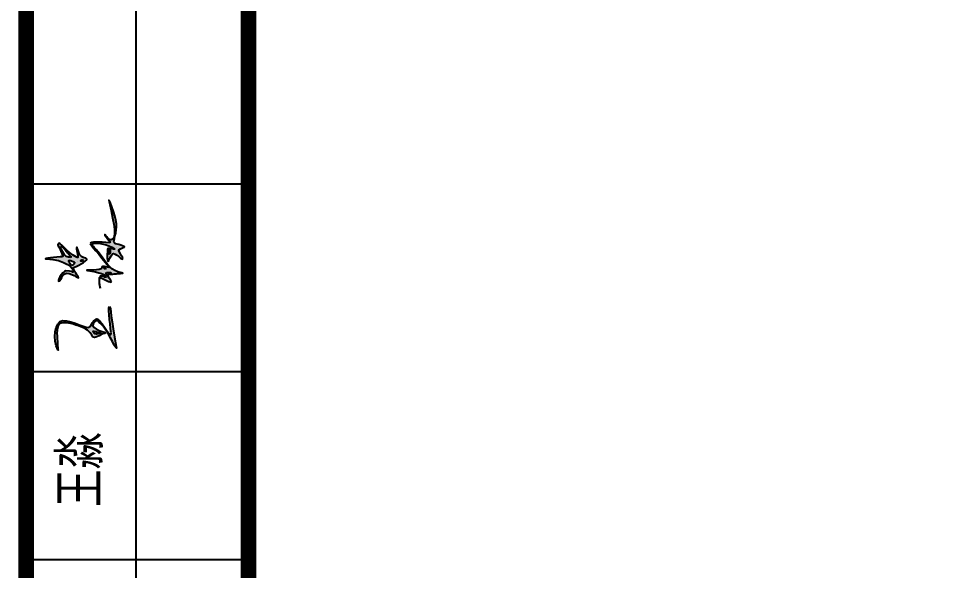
# Model space of a CAD drawing. Header units: millimetres. Extents: x 1621 to 2881, y 1542 to 1880.
# Drawn here: x 2051.5 to 2110.1, y 1773.6 to 1808.9 of the extents above; entities that cross this region are included whole.
import ezdxf

# ---------------------------------------------------------------- set-up
doc = ezdxf.new("R2010")
doc.units = ezdxf.units.MM
doc.styles.get("Standard").update_dxf_attribs({"font": '', "width": 0.7})
doc.styles.get('Standard').set_extended_font_data('仿宋_GB2312')

# ---------------------------------------------------------------- blocks, each defined once
blk = doc.blocks.new('王淼')
h = blk.add_hatch(color=256)
h.dxf.hatch_style = 1
edge = h.paths.add_edge_path()
edge.add_spline(control_points=[(-0.2218, 0.1513), (-0.2377, 0.2109), (-0.3756, 0.1975), (-0.4388, 0.1477)], knot_values=[0, 0, 0, 0, 1, 1, 1, 1], degree=3, periodic=0)
edge.add_spline(control_points=[(-0.4388, 0.1477), (-0.447, 0.1412), (-0.4203, 0.1525), (-0.4094, 0.1552)], knot_values=[0, 0, 0, 0, 1, 1, 1, 1], degree=3, periodic=0)
edge.add_spline(control_points=[(-0.4094, 0.1552), (-0.3977, 0.158), (-0.3882, 0.1601), (-0.3792, 0.162)], knot_values=[0, 0, 0, 0, 1, 1, 1, 1], degree=3, periodic=0)
edge.add_spline(control_points=[(-0.3792, 0.162), (-0.3336, 0.1715), (-0.2581, 0.1984), (-0.2418, 0.1603)], knot_values=[0, 0, 0, 0, 1, 1, 1, 1], degree=3, periodic=0)
edge.add_spline(control_points=[(-0.2418, 0.1603), (-0.223, 0.1163), (-0.2342, 0.0621), (-0.2425, 0.0128)], knot_values=[0, 0, 0, 0, 1, 1, 1, 1], degree=3, periodic=0)
edge.add_spline(control_points=[(-0.2425, 0.0128), (-0.2534, -0.0515), (-0.2737, -0.0631), (-0.2967, -0.0841)], knot_values=[0, 0, 0, 0, 1, 1, 1, 1], degree=3, periodic=0)
edge.add_spline(control_points=[(-0.2967, -0.0841), (-0.3148, -0.1006), (-0.2734, -0.136), (-0.2594, -0.1604)], knot_values=[0, 0, 0, 0, 1, 1, 1, 1], degree=3, periodic=0)
edge.add_spline(control_points=[(-0.2594, -0.1604), (-0.2554, -0.1675), (-0.2592, -0.1773), (-0.2525, -0.1726)], knot_values=[0, 0, 0, 0, 1, 1, 1, 1], degree=3, periodic=0)
edge.add_spline(control_points=[(-0.2525, -0.1726), (-0.2431, -0.1662), (-0.2505, -0.0174), (-0.1763, -0.0907)], knot_values=[0, 0, 0, 0, 1, 1, 1, 1], degree=3, periodic=0)
edge.add_spline(control_points=[(-0.1763, -0.0907), (-0.1713, -0.0956), (-0.1823, -0.1048), (-0.1863, -0.1123)], knot_values=[0, 0, 0, 0, 1, 1, 1, 1], degree=3, periodic=0)
edge.add_spline(control_points=[(-0.1863, -0.1123), (-0.1927, -0.1245), (-0.1983, -0.1333), (-0.208, -0.1462)], knot_values=[0, 0, 0, 0, 1, 1, 1, 1], degree=3, periodic=0)
edge.add_spline(control_points=[(-0.208, -0.1462), (-0.243, -0.1928), (-0.3928, -0.2913), (-0.3361, -0.2678)], knot_values=[0, 0, 0, 0, 1, 1, 1, 1], degree=3, periodic=0)
edge.add_spline(control_points=[(-0.3361, -0.2678), (-0.1508, -0.1909), (-0.0529, -0.176), (-0.059, -0.1651)], knot_values=[0, 0, 0, 0, 1, 1, 1, 1], degree=3, periodic=0)
edge.add_spline(control_points=[(-0.059, -0.1651), (-0.0663, -0.152), (-0.2334, -0.2099), (-0.2456, -0.2128)], knot_values=[0, 0, 0, 0, 1, 1, 1, 1], degree=3, periodic=0)
edge.add_spline(control_points=[(-0.2456, -0.2128), (-0.2975, -0.225), (-0.1855, -0.1411), (-0.1656, -0.0976)], knot_values=[0, 0, 0, 0, 1, 1, 1, 1], degree=3, periodic=0)
edge.add_spline(control_points=[(-0.1656, -0.0976), (-0.1566, -0.078), (-0.204, -0.0624), (-0.2286, -0.0537)], knot_values=[0, 0, 0, 0, 1, 1, 1, 1], degree=3, periodic=0)
edge.add_spline(control_points=[(-0.2286, -0.0537), (-0.2594, -0.0427), (-0.2032, 0.0812), (-0.2218, 0.1513)], knot_values=[0, 0, 0, 0, 1, 1, 1, 1], degree=3, periodic=0)
edge = h.paths.add_edge_path(flags=16)
edge.add_spline(control_points=[(-0.2737, -0.099), (-0.2715, -0.0907), (-0.2549, -0.0762), (-0.2557, -0.0849)], knot_values=[0, 0, 0, 0, 1, 1, 1, 1], degree=3, periodic=0)
edge.add_spline(control_points=[(-0.2557, -0.0849), (-0.2568, -0.0973), (-0.2574, -0.1028), (-0.2584, -0.1137)], knot_values=[0, 0, 0, 0, 1, 1, 1, 1], degree=3, periodic=0)
edge.add_spline(control_points=[(-0.2584, -0.1137), (-0.2604, -0.1339), (-0.2592, -0.1442), (-0.2626, -0.134)], knot_values=[0, 0, 0, 0, 1, 1, 1, 1], degree=3, periodic=0)
edge.add_spline(control_points=[(-0.2626, -0.134), (-0.2659, -0.124), (-0.2772, -0.1118), (-0.2737, -0.099)], knot_values=[0, 0, 0, 0, 1, 1, 1, 1], degree=3, periodic=0)
edge = h.paths.add_edge_path()
edge.add_spline(control_points=[(0.1997, 0.349), (0.2216, 0.222), (0.165, 0.1283), (0.1429, 0.1387)], knot_values=[0, 0, 0, 0, 1, 1, 1, 1], degree=3, periodic=0)
edge.add_spline(control_points=[(0.1429, 0.1387), (0.1332, 0.1433), (0.1505, 0.1504), (0.1397, 0.1942)], knot_values=[0, 0, 0, 0, 1, 1, 1, 1], degree=3, periodic=0)
edge.add_spline(control_points=[(0.1397, 0.1942), (0.1325, 0.2232), (0.038, 0.248), (0.0602, 0.2283)], knot_values=[0, 0, 0, 0, 1, 1, 1, 1], degree=3, periodic=0)
edge.add_spline(control_points=[(0.0602, 0.2283), (0.0754, 0.2148), (0.1, 0.2172), (0.1144, 0.2021)], knot_values=[0, 0, 0, 0, 1, 1, 1, 1], degree=3, periodic=0)
edge.add_spline(control_points=[(0.1144, 0.2021), (0.1489, 0.1658), (0.0869, 0.0777), (0.1132, 0.0984)], knot_values=[0, 0, 0, 0, 1, 1, 1, 1], degree=3, periodic=0)
edge.add_spline(control_points=[(0.1132, 0.0984), (0.1235, 0.1065), (0.1689, 0.1553), (0.1743, 0.1451)], knot_values=[0, 0, 0, 0, 1, 1, 1, 1], degree=3, periodic=0)
edge.add_spline(control_points=[(0.1743, 0.1451), (0.2021, 0.0928), (0.2496, 0.0526), (0.2546, 0.0613)], knot_values=[0, 0, 0, 0, 1, 1, 1, 1], degree=3, periodic=0)
edge.add_spline(control_points=[(0.2546, 0.0613), (0.261, 0.0726), (0.2545, 0.0667), (0.2612, 0.0983)], knot_values=[0, 0, 0, 0, 1, 1, 1, 1], degree=3, periodic=0)
edge.add_spline(control_points=[(0.2612, 0.0983), (0.2671, 0.1255), (0.3464, 0.1501), (0.3176, 0.1495)], knot_values=[0, 0, 0, 0, 1, 1, 1, 1], degree=3, periodic=0)
edge.add_spline(control_points=[(0.3176, 0.1495), (0.3043, 0.1492), (0.2462, 0.116), (0.2507, 0.1312)], knot_values=[0, 0, 0, 0, 1, 1, 1, 1], degree=3, periodic=0)
edge.add_spline(control_points=[(0.2507, 0.1312), (0.2787, 0.2246), (0.3461, 0.2768), (0.324, 0.2866)], knot_values=[0, 0, 0, 0, 1, 1, 1, 1], degree=3, periodic=0)
edge.add_spline(control_points=[(0.324, 0.2866), (0.3132, 0.2914), (0.3006, 0.2721), (0.26, 0.2477)], knot_values=[0, 0, 0, 0, 1, 1, 1, 1], degree=3, periodic=0)
edge.add_spline(control_points=[(0.26, 0.2477), (0.2524, 0.2432), (0.2383, 0.2298), (0.2364, 0.2369)], knot_values=[0, 0, 0, 0, 1, 1, 1, 1], degree=3, periodic=0)
edge.add_spline(control_points=[(0.2364, 0.2369), (0.2259, 0.2771), (0.1928, 0.3892), (0.1997, 0.349)], knot_values=[0, 0, 0, 0, 1, 1, 1, 1], degree=3, periodic=0)
edge = h.paths.add_edge_path(flags=16)
edge.add_spline(control_points=[(0.2108, 0.1857), (0.2156, 0.1904), (0.2216, 0.1889), (0.221, 0.1822)], knot_values=[0, 0, 0, 0, 1, 1, 1, 1], degree=3, periodic=0)
edge.add_spline(control_points=[(0.221, 0.1822), (0.2197, 0.1659), (0.2183, 0.1605), (0.2133, 0.1449)], knot_values=[0, 0, 0, 0, 1, 1, 1, 1], degree=3, periodic=0)
edge.add_spline(control_points=[(0.2133, 0.1449), (0.2105, 0.1365), (0.1848, 0.1506), (0.1855, 0.1601)], knot_values=[0, 0, 0, 0, 1, 1, 1, 1], degree=3, periodic=0)
edge.add_spline(control_points=[(0.1855, 0.1601), (0.1862, 0.1704), (0.2035, 0.1783), (0.2108, 0.1857)], knot_values=[0, 0, 0, 0, 1, 1, 1, 1], degree=3, periodic=0)
edge = h.paths.add_edge_path(flags=16)
edge.add_spline(control_points=[(0.243, 0.2115), (0.2455, 0.2224), (0.3001, 0.2735), (0.3087, 0.2636)], knot_values=[0, 0, 0, 0, 1, 1, 1, 1], degree=3, periodic=0)
edge.add_spline(control_points=[(0.3087, 0.2636), (0.3158, 0.2554), (0.2661, 0.2019), (0.26, 0.194)], knot_values=[0, 0, 0, 0, 1, 1, 1, 1], degree=3, periodic=0)
edge.add_spline(control_points=[(0.26, 0.194), (0.255, 0.1874), (0.2431, 0.167), (0.2429, 0.1765)], knot_values=[0, 0, 0, 0, 1, 1, 1, 1], degree=3, periodic=0)
edge.add_spline(control_points=[(0.2429, 0.1765), (0.2427, 0.1893), (0.2403, 0.2), (0.243, 0.2115)], knot_values=[0, 0, 0, 0, 1, 1, 1, 1], degree=3, periodic=0)
edge = h.paths.add_edge_path(flags=16)
edge.add_spline(control_points=[(0.2315, 0.1003), (0.2304, 0.1114), (0.2383, 0.0962), (0.2401, 0.0886)], knot_values=[0, 0, 0, 0, 1, 1, 1, 1], degree=3, periodic=0)
edge.add_spline(control_points=[(0.2401, 0.0886), (0.2419, 0.081), (0.2323, 0.0926), (0.2315, 0.1003)], knot_values=[0, 0, 0, 0, 1, 1, 1, 1], degree=3, periodic=0)
edge = h.paths.add_edge_path()
edge.add_spline(control_points=[(0.1713, 0.0383), (0.1742, -0.0464), (0.1664, -0.1059), (0.15, -0.1043)], knot_values=[0, 0, 0, 0, 1, 1, 1, 1], degree=3, periodic=0)
edge.add_spline(control_points=[(0.15, -0.1043), (0.1424, -0.1036), (0.1499, -0.0876), (0.1494, -0.0768)], knot_values=[0, 0, 0, 0, 1, 1, 1, 1], degree=3, periodic=0)
edge.add_spline(control_points=[(0.1494, -0.0768), (0.1485, -0.0524), (0.1479, -0.0598), (0.1398, -0.0568)], knot_values=[0, 0, 0, 0, 1, 1, 1, 1], degree=3, periodic=0)
edge.add_spline(control_points=[(0.1398, -0.0568), (0.1185, -0.0488), (0.0891, -0.0629), (0.0609, -0.0739)], knot_values=[0, 0, 0, 0, 1, 1, 1, 1], degree=3, periodic=0)
edge.add_spline(control_points=[(0.0609, -0.0739), (0.0712, -0.0717), (0.1403, -0.0467), (0.1384, -0.0595)], knot_values=[0, 0, 0, 0, 1, 1, 1, 1], degree=3, periodic=0)
edge.add_spline(control_points=[(0.1384, -0.0595), (0.1367, -0.0713), (0.1095, -0.1519), (0.1211, -0.1477)], knot_values=[0, 0, 0, 0, 1, 1, 1, 1], degree=3, periodic=0)
edge.add_spline(control_points=[(0.1211, -0.1477), (0.1307, -0.1442), (0.18, -0.0836), (0.1824, -0.0984)], knot_values=[0, 0, 0, 0, 1, 1, 1, 1], degree=3, periodic=0)
edge.add_spline(control_points=[(0.1824, -0.0984), (0.1841, -0.1087), (0.1852, -0.1154), (0.1874, -0.129)], knot_values=[0, 0, 0, 0, 1, 1, 1, 1], degree=3, periodic=0)
edge.add_spline(control_points=[(0.1874, -0.129), (0.1887, -0.1372), (0.1803, -0.1257), (0.1749, -0.1194)], knot_values=[0, 0, 0, 0, 1, 1, 1, 1], degree=3, periodic=0)
edge.add_spline(control_points=[(0.1749, -0.1194), (0.1683, -0.1116), (0.1703, -0.1133), (0.1773, -0.1383)], knot_values=[0, 0, 0, 0, 1, 1, 1, 1], degree=3, periodic=0)
edge.add_spline(control_points=[(0.1773, -0.1383), (0.1806, -0.1505), (0.1831, -0.1596), (0.1861, -0.1708)], knot_values=[0, 0, 0, 0, 1, 1, 1, 1], degree=3, periodic=0)
edge.add_spline(control_points=[(0.1861, -0.1708), (0.1887, -0.1802), (0.1915, -0.1901), (0.1943, -0.1997)], knot_values=[0, 0, 0, 0, 1, 1, 1, 1], degree=3, periodic=0)
edge.add_spline(control_points=[(0.1943, -0.1997), (0.2008, -0.2221), (0.199, -0.2197), (0.1999, -0.2097)], knot_values=[0, 0, 0, 0, 1, 1, 1, 1], degree=3, periodic=0)
edge.add_spline(control_points=[(0.1999, -0.2097), (0.2078, -0.1209), (0.2168, -0.1232), (0.3221, -0.0083)], knot_values=[0, 0, 0, 0, 1, 1, 1, 1], degree=3, periodic=0)
edge.add_spline(control_points=[(0.3221, -0.0083), (0.3301, 0.0004), (0.3587, 0.0468), (0.3689, 0.04)], knot_values=[0, 0, 0, 0, 1, 1, 1, 1], degree=3, periodic=0)
edge.add_spline(control_points=[(0.3689, 0.04), (0.3884, 0.0271), (0.388, -0.0732), (0.363, -0.1247)], knot_values=[0, 0, 0, 0, 1, 1, 1, 1], degree=3, periodic=0)
edge.add_spline(control_points=[(0.363, -0.1247), (0.3587, -0.1335), (0.3597, -0.1067), (0.358, -0.0987)], knot_values=[0, 0, 0, 0, 1, 1, 1, 1], degree=3, periodic=0)
edge.add_spline(control_points=[(0.358, -0.0987), (0.3563, -0.0902), (0.3583, -0.0743), (0.3514, -0.075)], knot_values=[0, 0, 0, 0, 1, 1, 1, 1], degree=3, periodic=0)
edge.add_spline(control_points=[(0.3514, -0.075), (0.3406, -0.0762), (0.2584, -0.0856), (0.2643, -0.0963)], knot_values=[0, 0, 0, 0, 1, 1, 1, 1], degree=3, periodic=0)
edge.add_spline(control_points=[(0.2643, -0.0963), (0.2695, -0.1058), (0.2763, -0.0924), (0.3239, -0.1179)], knot_values=[0, 0, 0, 0, 1, 1, 1, 1], degree=3, periodic=0)
edge.add_spline(control_points=[(0.3239, -0.1179), (0.3444, -0.1289), (0.2785, -0.2072), (0.3042, -0.1972)], knot_values=[0, 0, 0, 0, 1, 1, 1, 1], degree=3, periodic=0)
edge.add_spline(control_points=[(0.3042, -0.1972), (0.3153, -0.1929), (0.3227, -0.1824), (0.3537, -0.1577)], knot_values=[0, 0, 0, 0, 1, 1, 1, 1], degree=3, periodic=0)
edge.add_spline(control_points=[(0.3537, -0.1577), (0.3641, -0.1494), (0.3786, -0.1828), (0.3864, -0.193)], knot_values=[0, 0, 0, 0, 1, 1, 1, 1], degree=3, periodic=0)
edge.add_spline(control_points=[(0.3864, -0.193), (0.397, -0.2069), (0.3991, -0.1306), (0.4012, -0.1195)], knot_values=[0, 0, 0, 0, 1, 1, 1, 1], degree=3, periodic=0)
edge.add_spline(control_points=[(0.4012, -0.1195), (0.4052, -0.0982), (0.4922, -0.1234), (0.546, -0.1064)], knot_values=[0, 0, 0, 0, 1, 1, 1, 1], degree=3, periodic=0)
edge.add_spline(control_points=[(0.546, -0.1064), (0.5993, -0.0895), (0.7467, -0.0019), (0.6944, -0.0239)], knot_values=[0, 0, 0, 0, 1, 1, 1, 1], degree=3, periodic=0)
edge.add_spline(control_points=[(0.6944, -0.0239), (0.5199, -0.0972), (0.4463, -0.1276), (0.4219, -0.0896)], knot_values=[0, 0, 0, 0, 1, 1, 1, 1], degree=3, periodic=0)
edge.add_spline(control_points=[(0.4219, -0.0896), (0.4116, -0.0736), (0.4664, -0.0268), (0.4474, -0.0369)], knot_values=[0, 0, 0, 0, 1, 1, 1, 1], degree=3, periodic=0)
edge.add_spline(control_points=[(0.4474, -0.0369), (0.4383, -0.0418), (0.438, -0.0471), (0.4201, -0.0663)], knot_values=[0, 0, 0, 0, 1, 1, 1, 1], degree=3, periodic=0)
edge.add_spline(control_points=[(0.4201, -0.0663), (0.414, -0.0728), (0.3999, -0.0929), (0.3996, -0.0836)], knot_values=[0, 0, 0, 0, 1, 1, 1, 1], degree=3, periodic=0)
edge.add_spline(control_points=[(0.3996, -0.0836), (0.3964, -0.0058), (0.3775, 0.0608), (0.3679, 0.0561)], knot_values=[0, 0, 0, 0, 1, 1, 1, 1], degree=3, periodic=0)
edge.add_spline(control_points=[(0.3679, 0.0561), (0.3583, 0.0514), (0.3062, -0.0176), (0.2209, -0.1139)], knot_values=[0, 0, 0, 0, 1, 1, 1, 1], degree=3, periodic=0)
edge.add_spline(control_points=[(0.2209, -0.1139), (0.2216, -0.095), (0.2263, -0.0521), (0.2115, -0.0582)], knot_values=[0, 0, 0, 0, 1, 1, 1, 1], degree=3, periodic=0)
edge.add_spline(control_points=[(0.2115, -0.0582), (0.1849, -0.0692), (0.1701, 0.0743), (0.1713, 0.0383)], knot_values=[0, 0, 0, 0, 1, 1, 1, 1], degree=3, periodic=0)
edge = h.paths.add_edge_path(flags=16)
edge.add_spline(control_points=[(0.204, -0.0886), (0.2084, -0.0747), (0.2203, -0.0563), (0.2108, -0.0825)], knot_values=[0, 0, 0, 0, 1, 1, 1, 1], degree=3, periodic=0)
edge.add_spline(control_points=[(0.2108, -0.0825), (0.2093, -0.0867), (0.2026, -0.0929), (0.204, -0.0886)], knot_values=[0, 0, 0, 0, 1, 1, 1, 1], degree=3, periodic=0)
edge = h.paths.add_edge_path(flags=16)
edge.add_spline(control_points=[(0.3179, -0.0939), (0.3161, -0.0854), (0.3495, -0.0825), (0.3491, -0.0912)], knot_values=[0, 0, 0, 0, 1, 1, 1, 1], degree=3, periodic=0)
edge.add_spline(control_points=[(0.3491, -0.0912), (0.3486, -0.1033), (0.3205, -0.1057), (0.3179, -0.0939)], knot_values=[0, 0, 0, 0, 1, 1, 1, 1], degree=3, periodic=0)
for points in [[(0.1997, 0.349), (0.2216, 0.222), (0.165, 0.1283), (0.1429, 0.1387)], [(0.2364, 0.2369), (0.2259, 0.2771), (0.1928, 0.3892), (0.1997, 0.349)], [(0.243, 0.2115), (0.2455, 0.2224), (0.3001, 0.2735), (0.3087, 0.2636)], [(0.2507, 0.1312), (0.2787, 0.2246), (0.3461, 0.2768), (0.324, 0.2866)], [(0.324, 0.2866), (0.3132, 0.2914), (0.3006, 0.2721), (0.26, 0.2477)], [(-0.4388, 0.1477), (-0.3756, 0.1975), (-0.2377, 0.2109), (-0.2218, 0.1513)], [(0.1397, 0.1942), (0.1325, 0.2232), (0.038, 0.248), (0.0602, 0.2283)], [(0.0602, 0.2283), (0.0754, 0.2148), (0.1, 0.2172), (0.1144, 0.2021)], [(0.1144, 0.2021), (0.1489, 0.1658), (0.0869, 0.0777), (0.1132, 0.0984)], [(0.26, 0.2477), (0.2524, 0.2432), (0.2383, 0.2298), (0.2364, 0.2369)], [(0.2429, 0.1765), (0.2427, 0.1893), (0.2403, 0.2), (0.243, 0.2115)], [(0.3087, 0.2636), (0.3158, 0.2554), (0.2661, 0.2019), (0.26, 0.194)], [(-0.4094, 0.1552), (-0.4203, 0.1525), (-0.447, 0.1412), (-0.4388, 0.1477)], [(-0.3792, 0.162), (-0.3882, 0.1601), (-0.3977, 0.158), (-0.4094, 0.1552)], [(-0.2418, 0.1603), (-0.2581, 0.1984), (-0.3336, 0.1715), (-0.3792, 0.162)], [(-0.2218, 0.1513), (-0.2032, 0.0812), (-0.2594, -0.0427), (-0.2286, -0.0537)], [(-0.2425, 0.0128), (-0.2342, 0.0621), (-0.223, 0.1163), (-0.2418, 0.1603)], [(0.1132, 0.0984), (0.1235, 0.1065), (0.1689, 0.1553), (0.1743, 0.1451)], [(0.1429, 0.1387), (0.1332, 0.1433), (0.1505, 0.1504), (0.1397, 0.1942)], [(0.1743, 0.1451), (0.2021, 0.0928), (0.2496, 0.0526), (0.2546, 0.0613)], [(0.2133, 0.1449), (0.2105, 0.1365), (0.1848, 0.1506), (0.1855, 0.1601)], [(0.1855, 0.1601), (0.1862, 0.1704), (0.2035, 0.1783), (0.2108, 0.1857)], [(0.2108, 0.1857), (0.2156, 0.1904), (0.2216, 0.1889), (0.221, 0.1822)], [(0.221, 0.1822), (0.2197, 0.1659), (0.2183, 0.1605), (0.2133, 0.1449)], [(0.26, 0.194), (0.255, 0.1874), (0.2431, 0.167), (0.2429, 0.1765)], [(0.3176, 0.1495), (0.3043, 0.1492), (0.2462, 0.116), (0.2507, 0.1312)], [(0.2612, 0.0983), (0.2671, 0.1255), (0.3464, 0.1501), (0.3176, 0.1495)], [(0.2115, -0.0582), (0.1849, -0.0692), (0.1701, 0.0743), (0.1713, 0.0383)], [(0.2235, 0.1216), (0.2235, 0.1216), (0.2235, 0.1216), (0.2235, 0.1216)], [(0.2401, 0.0886), (0.2383, 0.0962), (0.2304, 0.1114), (0.2315, 0.1003)], [(0.2315, 0.1003), (0.2323, 0.0926), (0.2419, 0.081), (0.2401, 0.0886)], [(0.2546, 0.0613), (0.261, 0.0726), (0.2545, 0.0667), (0.2612, 0.0983)], [(-0.2967, -0.0841), (-0.2737, -0.0631), (-0.2534, -0.0515), (-0.2425, 0.0128)], [(0.1713, 0.0383), (0.1742, -0.0464), (0.1664, -0.1059), (0.15, -0.1043)], [(0.3679, 0.0561), (0.3583, 0.0514), (0.3062, -0.0176), (0.2209, -0.1139)], [(0.3221, -0.0083), (0.3301, 0.0004), (0.3587, 0.0468), (0.3689, 0.04)], [(0.3689, 0.04), (0.3884, 0.0271), (0.388, -0.0732), (0.363, -0.1247)], [(0.3996, -0.0836), (0.3964, -0.0058), (0.3775, 0.0608), (0.3679, 0.0561)], [(-0.1763, -0.0907), (-0.2505, -0.0174), (-0.2431, -0.1662), (-0.2525, -0.1726)], [(-0.2286, -0.0537), (-0.204, -0.0624), (-0.1566, -0.078), (-0.1656, -0.0976)], [(0.0609, -0.0739), (0.0712, -0.0717), (0.1403, -0.0467), (0.1384, -0.0595)], [(0.1398, -0.0568), (0.1185, -0.0488), (0.0891, -0.0629), (0.0609, -0.0739)], [(0.1384, -0.0595), (0.1367, -0.0713), (0.1095, -0.1519), (0.1211, -0.1477)], [(0.1494, -0.0768), (0.1485, -0.0524), (0.1479, -0.0598), (0.1398, -0.0568)], [(0.1999, -0.2097), (0.2078, -0.1209), (0.2168, -0.1232), (0.3221, -0.0083)], [(0.204, -0.0886), (0.2084, -0.0747), (0.2203, -0.0563), (0.2108, -0.0825)], [(0.2209, -0.1139), (0.2216, -0.095), (0.2263, -0.0521), (0.2115, -0.0582)], [(0.4201, -0.0663), (0.414, -0.0728), (0.3999, -0.0929), (0.3996, -0.0836)], [(0.4219, -0.0896), (0.4116, -0.0736), (0.4664, -0.0268), (0.4474, -0.0369)], [(0.4474, -0.0369), (0.4383, -0.0418), (0.438, -0.0471), (0.4201, -0.0663)], [(0.6944, -0.0239), (0.5199, -0.0972), (0.4463, -0.1276), (0.4219, -0.0896)], [(0.546, -0.1064), (0.5993, -0.0895), (0.7467, -0.0019), (0.6944, -0.0239)], [(-0.2594, -0.1604), (-0.2734, -0.136), (-0.3148, -0.1006), (-0.2967, -0.0841)], [(-0.1656, -0.0976), (-0.1855, -0.1411), (-0.2975, -0.225), (-0.2456, -0.2128)], [(-0.2626, -0.134), (-0.2659, -0.124), (-0.2772, -0.1118), (-0.2737, -0.099)], [(-0.2737, -0.099), (-0.2715, -0.0907), (-0.2549, -0.0762), (-0.2557, -0.0849)], [(-0.2584, -0.1137), (-0.2604, -0.1339), (-0.2592, -0.1442), (-0.2626, -0.134)], [(-0.2557, -0.0849), (-0.2568, -0.0973), (-0.2574, -0.1028), (-0.2584, -0.1137)], [(-0.208, -0.1462), (-0.1983, -0.1333), (-0.1927, -0.1245), (-0.1863, -0.1123)], [(-0.1863, -0.1123), (-0.1823, -0.1048), (-0.1713, -0.0956), (-0.1763, -0.0907)], [(0.1211, -0.1477), (0.1307, -0.1442), (0.18, -0.0836), (0.1824, -0.0984)], [(0.15, -0.1043), (0.1424, -0.1036), (0.1499, -0.0876), (0.1494, -0.0768)], [(0.1749, -0.1194), (0.1683, -0.1116), (0.1703, -0.1133), (0.1773, -0.1383)], [(0.1874, -0.129), (0.1887, -0.1372), (0.1803, -0.1257), (0.1749, -0.1194)], [(0.1824, -0.0984), (0.1841, -0.1087), (0.1852, -0.1154), (0.1874, -0.129)], [(0.2108, -0.0825), (0.2093, -0.0867), (0.2026, -0.0929), (0.204, -0.0886)], [(0.3514, -0.075), (0.3406, -0.0762), (0.2584, -0.0856), (0.2643, -0.0963)], [(0.2643, -0.0963), (0.2695, -0.1058), (0.2763, -0.0924), (0.3239, -0.1179)], [(0.3239, -0.1179), (0.3444, -0.1289), (0.2785, -0.2072), (0.3042, -0.1972)], [(0.3491, -0.0912), (0.3495, -0.0825), (0.3161, -0.0854), (0.3179, -0.0939)], [(0.3179, -0.0939), (0.3205, -0.1057), (0.3486, -0.1033), (0.3491, -0.0912)], [(0.358, -0.0987), (0.3563, -0.0902), (0.3583, -0.0743), (0.3514, -0.075)], [(0.363, -0.1247), (0.3587, -0.1335), (0.3597, -0.1067), (0.358, -0.0987)], [(0.3864, -0.193), (0.397, -0.2069), (0.3991, -0.1306), (0.4012, -0.1195)], [(0.4012, -0.1195), (0.4052, -0.0982), (0.4922, -0.1234), (0.546, -0.1064)], [(-0.3361, -0.2678), (-0.3928, -0.2913), (-0.243, -0.1928), (-0.208, -0.1462)], [(-0.059, -0.1651), (-0.0529, -0.176), (-0.1508, -0.1909), (-0.3361, -0.2678)], [(-0.2525, -0.1726), (-0.2592, -0.1773), (-0.2554, -0.1675), (-0.2594, -0.1604)], [(-0.2456, -0.2128), (-0.2334, -0.2099), (-0.0663, -0.152), (-0.059, -0.1651)], [(0.1773, -0.1383), (0.1806, -0.1505), (0.1831, -0.1596), (0.1861, -0.1708)], [(0.1861, -0.1708), (0.1887, -0.1802), (0.1915, -0.1901), (0.1943, -0.1997)], [(0.1943, -0.1997), (0.2008, -0.2221), (0.199, -0.2197), (0.1999, -0.2097)], [(0.3042, -0.1972), (0.3153, -0.1929), (0.3227, -0.1824), (0.3537, -0.1577)], [(0.3537, -0.1577), (0.3641, -0.1494), (0.3786, -0.1828), (0.3864, -0.193)], [(0.3734, -0.1409), (0.3734, -0.1409), (0.3734, -0.1409), (0.3734, -0.1409)]]:
    blk.add_open_spline(points, degree=3)
blk = doc.blocks.new('tk')
for p, q in [((17.8, -10), (17.8, -262)), ((25, -82), (10.8, -82)), ((25, -94), (10.8, -94)), ((25, -106), (10.8, -106))]:
    blk.add_line(p, q)
at = {"const_width": 1}
blk.add_lwpolyline([(25, -287), (10.8, -287), (10.8, -10), (25, -10)], dxfattribs=at)
at = {"const_width": 1, "flags": 128}
blk.add_lwpolyline([(410, -10), (25, -10), (25, -287), (410, -287)], close=True, dxfattribs=at)
at = {"xscale": 8.748000000000001, "yscale": 8.748000000000001, "zscale": 8.748000000000001, "rotation": 79.49362097480713}
blk.add_blockref('王淼', (14.788, -89.051), dxfattribs=at)
at = {"insert": (12.919, -102.613), "char_height": 2.5, "width": 5.22511, "attachment_point": 1, "rotation": 90}
blk.add_mtext('王淼', dxfattribs=at)

msp = doc.modelspace()

# ---------------------------------------------------------------- block references
msp.add_blockref('tk', (2041.183, 1880.267))

doc.saveas('drawing.dxf')
